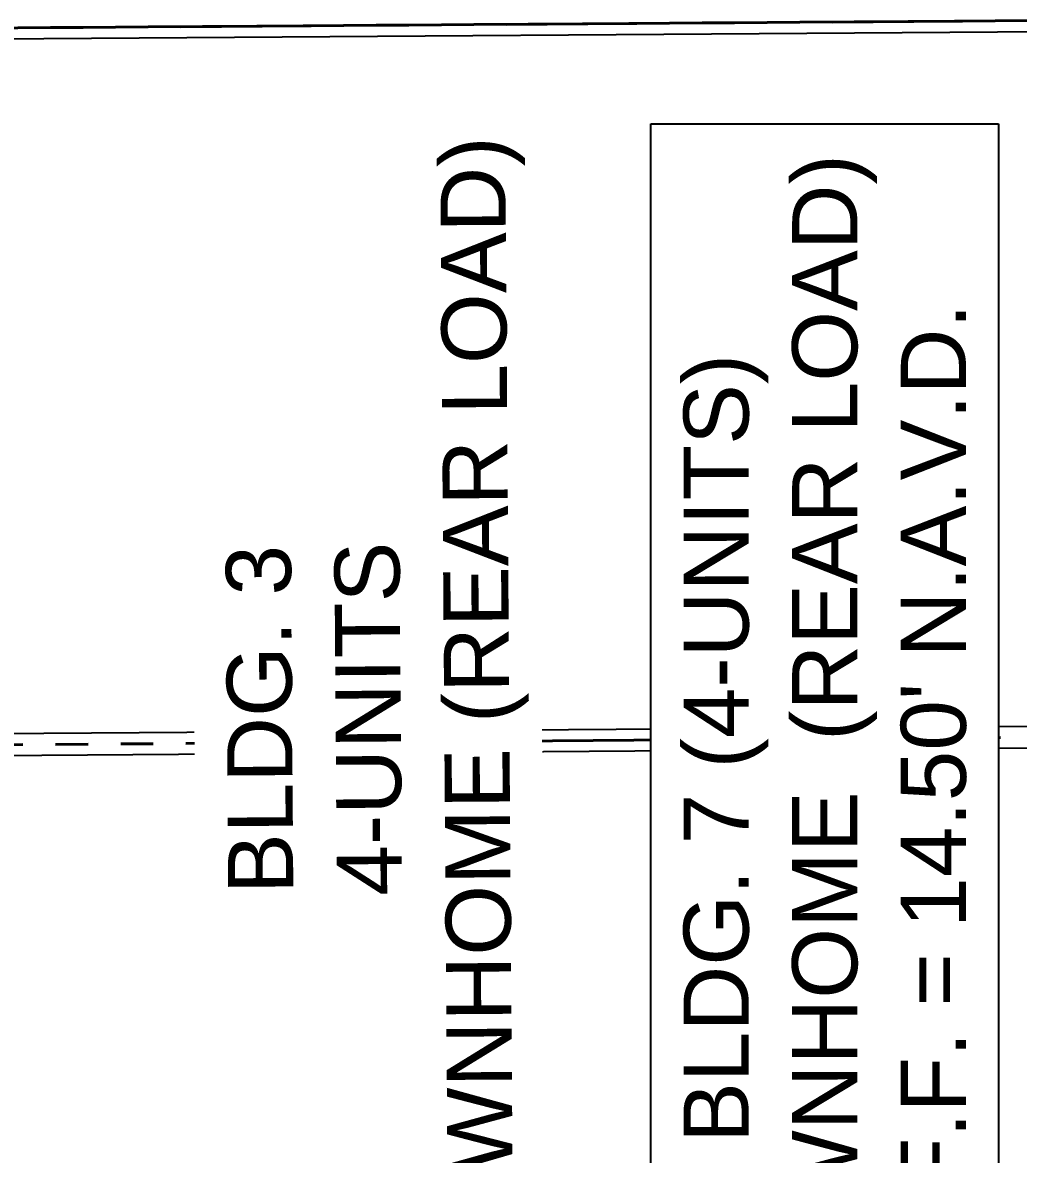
# Model space of a CAD drawing. Header units: feet. Extents: x 919634 to 928945, y 707022 to 708026.
# Drawn here: x 921024.99 to 921055.55, y 707282.8 to 707317.53 of the extents above; entities that cross this region are included whole.
import ezdxf

# ---------------------------------------------------------------- set-up
doc = ezdxf.new("R2010")
doc.units = ezdxf.units.FT
doc.header["$LTSCALE"] = 20
doc.header["$MEASUREMENT"] = 0
doc.linetypes.add('Site Plan$0$PHANTOM2', pattern=[1.25, 0.625, -0.125, 0.125, -0.125, 0.125, -0.125])
for name, color, linetype in [('-u-site-xref', 7, 'Continuous'), ('Site Plan$0$-u-site-bldg ID', 7, 'Continuous'), ('Site Plan$0$-u-site-bldg_interior', 252, 'Continuous'), ('x-RL TH4-LP Block$0$-u-site-bldg ID', 253, 'Continuous')]:
    doc.layers.add(name, color=color, linetype=linetype)
doc.layers.add('Site Plan$0$SP-LOT LINES', color=252, linetype='Site Plan$0$PHANTOM2', lineweight=40)
doc.layers.get('-u-site-xref').off()
doc.styles.add('Site Plan$0$ARIAL', font='arial.ttf')
doc.styles.add('x-RL TH4-LP Block$0$ARIAL', font='arial.ttf')

# ---------------------------------------------------------------- blocks, each defined once
blk = doc.blocks.new('Site Plan')
at = {"layer": 'Site Plan$0$-u-site-bldg_interior'}
for p, q in [((921002.594, 707316.882, -0.001), (921061.509, 707317.303, -0.001)), ((921066.661, 707296.006, -0.001), (921022.996, 707295.694, -0.001)), ((921066.666, 707295.339, -0.001), (921023, 707295.027, -0.001))]:
    blk.add_line(p, q, dxfattribs=at)
at = {"layer": 'Site Plan$0$SP-LOT LINES', "ltscale": 0.4, "elevation": -0.001}
for points in [[(921083.839, 707317.796), (921083.68, 707340.129), (920989.682, 707339.457), (920989.842, 707317.124)], [(921083.996, 707295.796), (921083.839, 707317.796), (920989.842, 707317.124), (920989.999, 707295.125)], [(921083.996, 707295.796), (921084.154, 707273.797), (920990.156, 707273.125), (920989.999, 707295.125)]]:
    blk.add_lwpolyline(points, close=True, dxfattribs=at)
at = {"layer": 'Site Plan$0$-u-site-bldg ID', "insert": (921045.272, 707295.261, 0), "char_height": 2, "width": 36.33866, "attachment_point": 2, "rotation": 90, "style": 'Site Plan$0$ARIAL', "bg_fill": 19, "box_fill_scale": 1.5, "bg_fill_color": 256, "bg_fill_transparency": 0}
blk.add_mtext("BLDG. 7 (4-UNITS)\\PTOWNHOME  (REAR LOAD)\\PF.F. = 14.50' N.A.V.D.", dxfattribs=at)
blk = doc.blocks.new('x-RL TH4-LP Block', base_point=(1241.699, -401.822))
at = {"layer": 'x-RL TH4-LP Block$0$-u-site-bldg ID', "insert": (1286.751, -349.088), "char_height": 2, "width": 37.47645, "attachment_point": 2, "style": 'x-RL TH4-LP Block$0$ARIAL', "bg_fill": 3, "box_fill_scale": 1.5, "bg_fill_color": 256, "bg_fill_transparency": 0}
blk.add_mtext('BLDG. 3\\P4-UNITS\\PTOWNHOME (REAR LOAD)', dxfattribs=at)

msp = doc.modelspace()

# ---------------------------------------------------------------- block references
at = {"layer": '-u-site-xref'}
msp.add_blockref('Site Plan', (0, 0), dxfattribs=at)

# ---------------------------------------------------------------- next in the draw order: block references
at = {"layer": '-u-site-xref', "rotation": 90.40944451206967}
msp.add_blockref('x-RL TH4-LP Block', (921084.313, 707251.464, 0), dxfattribs=at)

doc.saveas('drawing.dxf')
